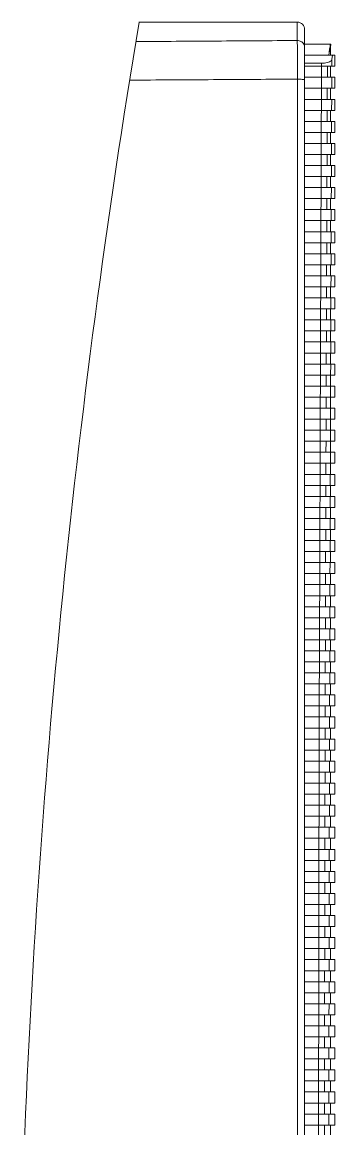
# Model space of a CAD drawing. Header units: metres. Extents: x 1628 to 1845, y 824 to 931.
# Drawn here: x 1708.7242 to 1708.7667, y 879.9746 to 880.1252 of the extents above; entities that cross this region are included whole.
import ezdxf

# ---------------------------------------------------------------- set-up
doc = ezdxf.new("R2010")
doc.units = ezdxf.units.M
doc.header["$LTSCALE"] = 0.15
doc.layers.add('hidrosanitário', color=26, linetype='Continuous', lineweight=0)

msp = doc.modelspace()

# ---------------------------------------------------------------- linework, layer by layer
at = {"layer": 'hidrosanitário', "linetype": 'Continuous'}
for p, q in [((1708.761584576429, 880.1251504726573), (1708.740066821905, 880.1251504726573)), ((1708.761584576429, 880.1251504726573), (1708.761584576429, 880.1226516553442)), ((1708.762584576429, 880.1241504724802), (1708.762584576429, 879.925150472662)), ((1708.762584576429, 880.1221504726572), (1708.766084809693, 880.1221504726572)), ((1708.766084816783, 880.1206504726573), (1708.766084816783, 880.1221504726572)), ((1708.762584576429, 880.1206504726573), (1708.766684816587, 880.1206504726573)), ((1708.766272797327, 880.1191504726575), (1708.76627641048, 880.1200637874207)), ((1708.76627641048, 880.120063787423), (1708.766363644767, 880.1206504726573)), ((1708.76668481647, 880.1191504726575), (1708.76668481647, 880.1206504726573)), ((1708.764875873973, 880.1195620979578), (1708.762584576429, 880.1195620979564)), ((1708.762584576429, 880.1191504726575), (1708.766684812004, 880.1191504726575)), ((1708.764776210932, 880.0936504728292), (1708.76487437695, 880.1191361903121)), ((1708.764874254462, 880.119150472659), (1708.764875873949, 880.1195620979655)), ((1708.765673600566, 880.1191504726575), (1708.765667685065, 880.1176504726574)), ((1708.766084816783, 880.1176504726574), (1708.766084816783, 880.1191504726575)), ((1708.761602028835, 880.1173972838541), (1708.761602028835, 879.947081913161)), ((1708.762584576429, 880.1176504726574), (1708.766684811832, 880.1176504726574)), ((1708.766260952975, 880.1161504726573), (1708.766266870274, 880.1176504726574)), ((1708.76668481647, 880.1161504726573), (1708.76668481647, 880.1176504726574)), ((1708.762584576429, 880.1161504726573), (1708.76668481166, 880.1161504726573)), ((1708.765661779299, 880.1161504726573), (1708.765655884354, 880.1146504726574)), ((1708.766084816783, 880.1146504726574), (1708.766084816783, 880.1161504726573)), ((1708.762584576429, 880.1146504726574), (1708.766684811478, 880.1146504726574)), ((1708.766249151982, 880.1131504726576), (1708.766255046518, 880.1146504726574)), ((1708.76668481647, 880.1131504726576), (1708.76668481647, 880.1146504726574)), ((1708.762584576429, 880.1131504726576), (1708.766684811297, 880.1131504726576)), ((1708.765650001306, 880.1131504726576), (1708.765644131222, 880.1116504726575)), ((1708.766084816783, 880.1116504726575), (1708.766084816783, 880.1131504726576)), ((1708.762584576429, 880.1116504726575), (1708.766684811106, 880.1116504726575)), ((1708.766237402937, 880.1101504726574), (1708.766243270435, 880.1116504726575)), ((1708.76668481647, 880.1101504726574), (1708.76668481647, 880.1116504726575)), ((1708.762584576429, 880.1101504726574), (1708.766684810915, 880.1101504726574)), ((1708.76563827516, 880.1101504726574), (1708.765632434167, 880.1086504726576)), ((1708.766084816783, 880.1086504726576), (1708.766084816783, 880.1101504726574)), ((1708.762584576429, 880.1086504726576), (1708.766684810715, 880.1086504726576)), ((1708.766225714277, 880.1071504726577), (1708.766231550538, 880.1086504726576)), ((1708.76668481647, 880.1071504726577), (1708.76668481647, 880.1086504726576)), ((1708.762584576429, 880.1071504726577), (1708.766684810515, 880.1071504726577)), ((1708.765626609281, 880.1071504726577), (1708.765620801529, 880.1056504726577)), ((1708.766084816783, 880.1056504726577), (1708.766084816783, 880.1071504726577)), ((1708.762584576429, 880.1056504726577), (1708.766684810305, 880.1056504726577)), ((1708.766214094281, 880.1041504726576), (1708.766219895184, 880.1056504726577)), ((1708.76668481647, 880.1041504726576), (1708.76668481647, 880.1056504726577)), ((1708.762584576429, 880.1041504726576), (1708.766684810096, 880.1041504726576)), ((1708.765615011931, 880.1041504726576), (1708.765609241497, 880.1026504726577)), ((1708.766084816783, 880.1026504726577), (1708.766084816783, 880.1041504726576)), ((1708.762584576429, 880.1026504726577), (1708.766684809876, 880.1026504726577)), ((1708.766202551076, 880.1011504726579), (1708.766208312578, 880.1026504726577)), ((1708.76668481647, 880.1011504726579), (1708.76668481647, 880.1026504726577)), ((1708.762584576429, 880.1011504726579), (1708.766684809657, 880.1011504726579)), ((1708.765603491223, 880.1011504726579), (1708.765597762102, 880.0996504726578)), ((1708.766084816783, 880.0996504726578), (1708.766084816783, 880.1011504726579)), ((1708.762584576429, 880.0996504726578), (1708.766684809428, 880.0996504726578)), ((1708.766191092633, 880.0981504726577), (1708.766196810767, 880.0996504726578)), ((1708.76668481647, 880.0981504726577), (1708.76668481647, 880.0996504726578)), ((1708.762584576429, 880.0981504726577), (1708.7666848092, 880.0981504726577)), ((1708.765592055111, 880.0981504726577), (1708.765586371223, 880.0966504726579)), ((1708.766084816783, 880.0966504726579), (1708.766084816783, 880.0981504726577)), ((1708.762584576429, 880.0966504726579), (1708.766684808962, 880.0966504726579)), ((1708.766179726768, 880.095150472658), (1708.766185397646, 880.0966504726579)), ((1708.76668481647, 880.095150472658), (1708.76668481647, 880.0966504726579)), ((1708.762584576429, 880.095150472658), (1708.766684808725, 880.095150472658)), ((1708.765580711397, 880.095150472658), (1708.765575076585, 880.0936504726579)), ((1708.766084816783, 880.0936504726579), (1708.766084816783, 880.095150472658)), ((1708.762584576429, 880.0936504726579), (1708.766684808478, 880.0936504726579)), ((1708.764685300284, 880.0681504726819), (1708.764776066168, 880.0936504727459)), ((1708.766168461145, 880.0921504726579), (1708.766174080954, 880.0936504726579)), ((1708.76668481647, 880.0921504726579), (1708.76668481647, 880.0936504726579)), ((1708.762584576429, 880.0921504726579), (1708.766684808232, 880.0921504726579)), ((1708.765569467729, 880.0921504726579), (1708.76556388576, 880.090650472658)), ((1708.766084816783, 880.090650472658), (1708.766084816783, 880.0921504726579)), ((1708.762584576429, 880.090650472658), (1708.766684807976, 880.090650472658)), ((1708.766157303271, 880.0891504726582), (1708.766162868276, 880.090650472658)), ((1708.76668481647, 880.0891504726582), (1708.76668481647, 880.090650472658)), ((1708.762584576429, 880.0891504726582), (1708.766684807722, 880.0891504726582)), ((1708.7655583316, 880.0891504726582), (1708.765552806163, 880.0876504726581)), ((1708.766084816783, 880.0876504726581), (1708.766084816783, 880.0891504726582)), ((1708.762584576429, 880.0876504726581), (1708.766684807458, 880.0876504726581)), ((1708.766146260503, 880.086150472658), (1708.766151767045, 880.0876504726581)), ((1708.76668481647, 880.086150472658), (1708.76668481647, 880.0876504726581)), ((1708.762584576429, 880.086150472658), (1708.766684807196, 880.086150472658)), ((1708.765547310352, 880.086150472658), (1708.76554184506, 880.0846504726582)), ((1708.766084816783, 880.0846504726582), (1708.766084816783, 880.086150472658)), ((1708.762584576429, 880.0846504726582), (1708.766684806923, 880.0846504726582)), ((1708.76613534004, 880.0831504726583), (1708.766140784539, 880.0846504726582)), ((1708.76668481647, 880.0831504726583), (1708.76668481647, 880.0846504726582)), ((1708.762584576429, 880.0831504726583), (1708.766684806653, 880.0831504726583)), ((1708.765536411171, 880.0831504726583), (1708.76553100956, 880.0816504726582)), ((1708.766084816783, 880.0816504726582), (1708.766084816783, 880.0831504726583)), ((1708.762584576429, 880.0816504726582), (1708.766684806373, 880.0816504726582)), ((1708.766124548931, 880.0801504726581), (1708.766129927882, 880.0816504726582)), ((1708.76668481647, 880.0801504726581), (1708.76668481647, 880.0816504726582)), ((1708.762584576429, 880.0801504726581), (1708.766684806097, 880.0801504726581)), ((1708.765525641092, 880.0801504726581), (1708.765520306621, 880.0786504726583)), ((1708.766084816783, 880.0786504726583), (1708.766084816783, 880.0801504726581)), ((1708.762584576429, 880.0786504726583), (1708.76668480581, 880.0786504726583)), ((1708.76611389407, 880.0771504726584), (1708.766119204045, 880.0786504726583)), ((1708.76668481647, 880.0771504726584), (1708.76668481647, 880.0786504726583)), ((1708.762584576429, 880.0771504726584), (1708.766684805527, 880.0771504726584)), ((1708.765515006995, 880.0771504726584), (1708.765509743048, 880.0756504726584)), ((1708.766084816783, 880.0756504726584), (1708.766084816783, 880.0771504726584)), ((1708.762584576429, 880.0756504726584), (1708.766684805234, 880.0756504726584)), ((1708.766103382198, 880.0741504726583), (1708.766108619845, 880.0756504726584)), ((1708.76668481647, 880.0741504726583), (1708.76668481647, 880.0756504726584)), ((1708.762584576429, 880.0741504726583), (1708.766684804945, 880.0741504726583)), ((1708.765504515607, 880.0741504726583), (1708.765499325491, 880.0726504726584)), ((1708.766084816783, 880.0726504726584), (1708.766084816783, 880.0741504726583)), ((1708.762584576429, 880.0726504726584), (1708.766684804646, 880.0726504726584)), ((1708.766093019903, 880.0711504726586), (1708.766098181948, 880.0726504726584)), ((1708.76668481647, 880.0711504726586), (1708.76668481647, 880.0726504726584)), ((1708.762584576429, 880.0711504726586), (1708.766684804353, 880.0711504726586)), ((1708.765494173505, 880.0711504726586), (1708.765489060449, 880.0696504726585)), ((1708.766084816783, 880.0696504726585), (1708.766084816783, 880.0711504726586)), ((1708.762584576429, 880.0696504726585), (1708.766684804049, 880.0696504726585)), ((1708.76608281362, 880.0681504726584), (1708.766087896864, 880.0696504726585)), ((1708.76668481647, 880.0681504726584), (1708.76668481647, 880.0696504726585)), ((1708.762584576429, 880.0681504726584), (1708.766684803751, 880.0681504726584)), ((1708.764632607933, 880.0516504726291), (1708.764685408012, 880.0681504727035)), ((1708.765483987111, 880.0681504726584), (1708.76547895427, 880.0666504726586)), ((1708.766084816783, 880.0666504726586), (1708.766084816783, 880.0681504726584)), ((1708.762584576429, 880.0666504726586), (1708.766684803444, 880.0666504726586)), ((1708.76607276963, 880.0651504726587), (1708.766077770952, 880.0666504726586)), ((1708.76668481647, 880.0651504726587), (1708.76668481647, 880.0666504726586)), ((1708.762584576429, 880.0651504726587), (1708.766684803143, 880.0651504726587)), ((1708.765473962694, 880.0651504726587), (1708.765469013145, 880.0636504726587)), ((1708.766084816783, 880.0636504726587), (1708.766084816783, 880.0651504726587)), ((1708.762584576429, 880.0636504726587), (1708.766684802833, 880.0636504726587)), ((1708.766062894064, 880.0621504726586), (1708.766067810417, 880.0636504726587)), ((1708.76668481647, 880.0621504726586), (1708.76668481647, 880.0636504726587)), ((1708.762584576429, 880.0621504726586), (1708.766684802529, 880.0621504726586)), ((1708.765464106372, 880.0621504726586), (1708.765459243117, 880.0606504726587)), ((1708.766084816783, 880.0606504726587), (1708.766084816783, 880.0621504726586)), ((1708.762584576429, 880.0606504726587), (1708.766684802217, 880.0606504726587)), ((1708.766053192898, 880.0591504726589), (1708.766058021313, 880.0606504726587)), ((1708.76668481647, 880.0591504726589), (1708.76668481647, 880.0606504726587)), ((1708.762584576429, 880.0591504726589), (1708.766684801913, 880.0591504726589)), ((1708.76545442411, 880.0591504726589), (1708.765449650074, 880.0576504726588)), ((1708.766084816783, 880.0576504726588), (1708.766084816783, 880.0591504726589)), ((1708.762584576429, 880.0576504726588), (1708.7666848016, 880.0576504726588)), ((1708.766043671956, 880.0561504726587), (1708.766048409541, 880.0576504726588)), ((1708.76668481647, 880.0561504726587), (1708.76668481647, 880.0576504726588)), ((1708.762584576429, 880.0561504726587), (1708.766684801294, 880.0561504726587)), ((1708.765444921721, 880.0561504726587), (1708.765440239754, 880.0546504726589)), ((1708.766084816783, 880.0546504726589), (1708.766084816783, 880.0561504726587)), ((1708.762584576429, 880.0546504726589), (1708.76668480098, 880.0546504726589)), ((1708.76603433691, 880.053150472659), (1708.766038980848, 880.0546504726589)), ((1708.76668481647, 880.053150472659), (1708.76668481647, 880.0546504726589)), ((1708.762584576429, 880.053150472659), (1708.766684800674, 880.053150472659)), ((1708.765435604866, 880.053150472659), (1708.765431017741, 880.0516504726589)), ((1708.766084816783, 880.0516504726589), (1708.766084816783, 880.053150472659)), ((1708.762584576429, 880.0516504726589), (1708.76668480036, 880.0516504726589)), ((1708.764573953689, 880.0306504726303), (1708.764632523736, 880.0516504726432)), ((1708.766025193281, 880.0501504726589), (1708.76602974083, 880.0516504726589)), ((1708.76668481647, 880.0501504726589), (1708.76668481647, 880.0516504726589)), ((1708.762584576429, 880.0501504726589), (1708.766684800054, 880.0501504726589)), ((1708.765426479054, 880.0501504726589), (1708.765421989468, 880.048650472659)), ((1708.766084816783, 880.048650472659), (1708.766084816783, 880.0501504726589)), ((1708.762584576429, 880.048650472659), (1708.76668479974, 880.048650472659)), ((1708.766016246434, 880.0471504726592), (1708.76602069493, 880.048650472659)), ((1708.76668481647, 880.0471504726592), (1708.76668481647, 880.048650472659)), ((1708.762584576429, 880.0471504726592), (1708.766684799435, 880.0471504726592)), ((1708.765417549641, 880.0471504726592), (1708.765413160217, 880.0456504726591)), ((1708.766084816783, 880.0456504726591), (1708.766084816783, 880.0471504726592)), ((1708.762584576429, 880.0456504726591), (1708.766684799121, 880.0456504726591)), ((1708.766007501585, 880.044150472659), (1708.76601184844, 880.0456504726591)), ((1708.76668481647, 880.044150472659), (1708.76668481647, 880.0456504726591)), ((1708.762584576429, 880.044150472659), (1708.766684798816, 880.044150472659)), ((1708.765408821833, 880.044150472659), (1708.765404535115, 880.0426504726591)), ((1708.766084816783, 880.0426504726591), (1708.766084816783, 880.044150472659)), ((1708.762584576429, 880.0426504726591), (1708.766684798504, 880.0426504726591)), ((1708.765998963798, 880.0411504726593), (1708.766003206499, 880.0426504726591)), ((1708.76668481647, 880.0411504726593), (1708.76668481647, 880.0426504726591)), ((1708.762584576429, 880.0411504726593), (1708.7666847982, 880.0411504726593)), ((1708.765400300683, 880.0411504726593), (1708.765396119142, 880.0396504726592)), ((1708.766084816783, 880.0396504726592), (1708.766084816783, 880.0411504726593)), ((1708.762584576429, 880.0396504726592), (1708.766684797889, 880.0396504726592)), ((1708.765990637984, 880.0381504726591), (1708.765994774094, 880.0396504726592)), ((1708.76668481647, 880.0381504726591), (1708.76668481647, 880.0396504726592)), ((1708.762584576429, 880.0381504726591), (1708.766684797587, 880.0381504726591)), ((1708.765391991092, 880.0381504726591), (1708.765387917122, 880.0366504726593)), ((1708.766084816783, 880.0366504726593), (1708.766084816783, 880.0381504726591)), ((1708.762584576429, 880.0366504726593), (1708.766684797278, 880.0366504726593)), ((1708.765982528903, 880.0351504726594), (1708.765986556061, 880.0366504726593)), ((1708.76668481647, 880.0351504726594), (1708.76668481647, 880.0366504726593)), ((1708.762584576429, 880.0351504726594), (1708.766684796979, 880.0351504726594)), ((1708.765383897811, 880.0351504726594), (1708.76537993373, 880.0336504726594)), ((1708.766084816783, 880.0336504726594), (1708.766084816783, 880.0351504726594)), ((1708.762584576429, 880.0336504726594), (1708.766684796673, 880.0336504726594)), ((1708.765974641161, 880.0321504726593), (1708.765978557083, 880.0336504726594)), ((1708.76668481647, 880.0321504726593), (1708.76668481647, 880.0336504726594)), ((1708.762584576429, 880.0321504726593), (1708.766684796376, 880.0321504726593)), ((1708.76537602544, 880.0321504726593), (1708.76537217349, 880.0306504726594)), ((1708.766084816783, 880.0306504726594), (1708.766084816783, 880.0321504726593)), ((1708.762584576429, 880.0306504726594), (1708.766684796073, 880.0306504726594)), ((1708.764469284165, 879.9676504726841), (1708.76457389709, 880.0306504726431)), ((1708.765966979216, 880.0291504726596), (1708.765970781692, 880.0306504726594)), ((1708.76668481647, 880.0291504726596), (1708.76668481647, 880.0306504726594)), ((1708.762584576429, 880.0291504726596), (1708.76668479578, 880.0291504726596)), ((1708.765368378424, 880.0291504726596), (1708.765364640773, 880.0276504726595)), ((1708.766084816783, 880.0276504726595), (1708.766084816783, 880.0291504726596)), ((1708.762584576429, 880.0276504726595), (1708.76668479548, 880.0276504726595)), ((1708.76595954737, 880.0261504726594), (1708.765963234267, 880.0276504726595)), ((1708.76668481647, 880.0261504726594), (1708.76668481647, 880.0276504726595)), ((1708.762584576429, 880.0261504726594), (1708.766684795191, 880.0261504726594)), ((1708.76536096106, 880.0261504726594), (1708.765357339798, 880.0246504726596)), ((1708.766084816783, 880.0246504726596), (1708.766084816783, 880.0261504726594)), ((1708.762584576429, 880.0246504726596), (1708.766684794896, 880.0246504726596)), ((1708.765952349778, 880.0231504726597), (1708.765955919039, 880.0246504726596)), ((1708.76668481647, 880.0231504726597), (1708.76668481647, 880.0246504726596)), ((1708.762584576429, 880.0231504726597), (1708.766684794612, 880.0231504726597)), ((1708.765353777492, 880.0231504726597), (1708.765350274636, 880.0216504726596)), ((1708.766084816783, 880.0216504726596), (1708.766084816783, 880.0231504726597)), ((1708.762584576429, 880.0216504726596), (1708.766684794321, 880.0216504726596)), ((1708.76594539044, 880.0201504726596), (1708.765948840083, 880.0216504726596)), ((1708.76668481647, 880.0201504726596), (1708.76668481647, 880.0216504726596)), ((1708.762584576429, 880.0201504726596), (1708.766684794043, 880.0201504726596)), ((1708.765346831714, 880.0201504726596), (1708.765343449204, 880.0186504726597)), ((1708.766084816783, 880.0186504726597), (1708.766084816783, 880.0201504726596)), ((1708.762584576429, 880.0186504726597), (1708.766684793758, 880.0186504726597)), ((1708.765938673206, 880.0171504726599), (1708.765942001325, 880.0186504726597)), ((1708.76668481647, 880.0171504726599), (1708.76668481647, 880.0186504726597)), ((1708.762584576429, 880.0171504726599), (1708.766684793486, 880.0171504726599)), ((1708.765340127569, 880.0171504726599), (1708.765336867268, 880.0156504726598)), ((1708.766084816783, 880.0156504726598), (1708.766084816783, 880.0171504726599)), ((1708.762584576429, 880.0156504726598), (1708.766684793208, 880.0156504726598)), ((1708.765932201775, 880.0141504726597), (1708.76593540654, 880.0156504726598)), ((1708.76668481647, 880.0141504726597), (1708.76668481647, 880.0156504726598)), ((1708.762584576429, 880.0141504726597), (1708.766684792942, 880.0141504726597)), ((1708.765333668748, 880.0141504726597), (1708.765330532445, 880.0126504726599)), ((1708.766084816783, 880.0126504726599), (1708.766084816783, 880.0141504726597)), ((1708.762584576429, 880.0126504726599), (1708.766684792671, 880.0126504726599)), ((1708.765925979693, 880.01115047266), (1708.76592905935, 880.0126504726599)), ((1708.76668481647, 880.01115047266), (1708.76668481647, 880.0126504726599)), ((1708.762584576429, 880.01115047266), (1708.766684792413, 880.01115047266)), ((1708.76532745879, 880.01115047266), (1708.7653244482, 880.0096504726599)), ((1708.766084816783, 880.0096504726599), (1708.766084816783, 880.01115047266)), ((1708.762584576429, 880.0096504726599), (1708.76668479215, 880.0096504726599)), ((1708.765920010357, 880.0081504726598), (1708.765922963226, 880.0096504726599)), ((1708.76668481647, 880.0081504726598), (1708.76668481647, 880.0096504726599)), ((1708.762584576429, 880.0081504726598), (1708.7666847919, 880.0081504726598)), ((1708.765321501085, 880.0081504726598), (1708.765318617845, 880.00665047266)), ((1708.766084816783, 880.00665047266), (1708.766084816783, 880.0081504726598)), ((1708.762584576429, 880.00665047266), (1708.766684791646, 880.00665047266)), ((1708.765914297011, 880.0051504726601), (1708.765917121488, 880.00665047266)), ((1708.76668481647, 880.0051504726601), (1708.76668481647, 880.00665047266)), ((1708.762584576429, 880.0051504726601), (1708.766684791406, 880.0051504726601)), ((1708.765315798871, 880.0051504726601), (1708.765313044544, 880.0036504726601)), ((1708.766084816783, 880.0036504726601), (1708.766084816783, 880.0051504726601)), ((1708.762584576429, 880.0036504726601), (1708.766684791161, 880.0036504726601)), ((1708.765908842747, 880.00215047266), (1708.765911537306, 880.0036504726601)), ((1708.76668481647, 880.00215047266), (1708.76668481647, 880.0036504726601)), ((1708.762584576429, 880.00215047266), (1708.766684790931, 880.00215047266)), ((1708.765310355235, 880.00215047266), (1708.765307731308, 880.0006504726601)), ((1708.766084816783, 880.0006504726601), (1708.766084816783, 880.00215047266)), ((1708.762584576429, 880.0006504726601), (1708.766684790696, 880.0006504726601)), ((1708.76590365051, 879.9991504726603), (1708.765906213698, 880.0006504726601)), ((1708.76668481647, 879.9991504726603), (1708.76668481647, 880.0006504726601)), ((1708.762584576429, 879.9991504726603), (1708.766684790477, 879.9991504726603)), ((1708.765305173115, 879.9991504726603), (1708.765302680999, 879.9976504726602)), ((1708.766084816783, 879.9976504726602), (1708.766084816783, 879.9991504726603)), ((1708.762584576429, 879.9976504726602), (1708.766684790253, 879.9976504726602)), ((1708.765898723089, 879.9961504726601), (1708.765901153529, 879.9976504726602)), ((1708.76668481647, 879.9961504726601), (1708.76668481647, 879.9976504726602)), ((1708.762584576429, 879.9961504726601), (1708.766684790044, 879.9961504726601)), ((1708.765300255295, 879.9961504726601), (1708.765297896327, 879.9946504726603)), ((1708.766084816783, 879.9946504726603), (1708.766084816783, 879.9961504726601)), ((1708.762584576429, 879.9946504726603), (1708.76668478983, 879.9946504726603)), ((1708.765894063125, 879.9931504726604), (1708.765896359516, 879.9946504726603)), ((1708.76668481647, 879.9931504726604), (1708.76668481647, 879.9946504726603)), ((1708.762584576429, 879.9931504726604), (1708.766684789631, 879.9931504726604)), ((1708.765295604411, 879.9931504726604), (1708.765293379852, 879.9916504726604)), ((1708.766084816783, 879.9916504726604), (1708.766084816783, 879.9931504726604)), ((1708.762584576429, 879.9916504726604), (1708.766684789429, 879.9916504726604)), ((1708.765889673107, 879.9901504726603), (1708.765891834223, 879.9916504726604)), ((1708.76668481647, 879.9901504726603), (1708.76668481647, 879.9916504726604)), ((1708.762584576429, 879.9901504726603), (1708.766684789241, 879.9901504726603)), ((1708.765291222946, 879.9901504726603), (1708.765289133981, 879.9886504726604)), ((1708.766084816783, 879.9886504726604), (1708.766084816783, 879.9901504726603)), ((1708.762584576429, 879.9886504726604), (1708.766684789048, 879.9886504726604)), ((1708.765885555372, 879.9871504726606), (1708.765887580063, 879.9886504726604)), ((1708.76668481647, 879.9871504726606), (1708.76668481647, 879.9886504726604)), ((1708.762584576429, 879.9871504726606), (1708.766684788871, 879.9871504726606)), ((1708.765287113235, 879.9871504726606), (1708.765285160974, 879.9856504726605)), ((1708.766084816783, 879.9856504726605), (1708.766084816783, 879.9871504726606)), ((1708.762584576429, 879.9856504726605), (1708.76668478869, 879.9856504726605)), ((1708.765881712108, 879.9841504726604), (1708.7658835993, 879.9856504726605)), ((1708.76668481647, 879.9841504726604), (1708.76668481647, 879.9856504726605)), ((1708.762584576429, 879.9841504726604), (1708.766684788523, 879.9841504726604)), ((1708.765283277459, 879.9841504726604), (1708.765281462938, 879.9826504726606)), ((1708.766084816783, 879.9826504726606), (1708.766084816783, 879.9841504726604)), ((1708.762584576429, 879.9826504726606), (1708.766684788353, 879.9826504726606)), ((1708.76587814535, 879.9811504726607), (1708.765879894044, 879.9826504726606)), ((1708.76668481647, 879.9811504726607), (1708.76668481647, 879.9826504726606)), ((1708.762584576429, 879.9811504726607), (1708.766684788198, 879.9811504726607)), ((1708.765279717652, 879.9811504726607), (1708.76527804183, 879.9796504726606)), ((1708.766084816783, 879.9796504726606), (1708.766084816783, 879.9811504726607)), ((1708.762584576429, 879.9796504726606), (1708.766684788038, 879.9796504726606)), ((1708.765874856985, 879.9781504726606), (1708.765876466257, 879.9796504726606)), ((1708.76668481647, 879.9781504726606), (1708.76668481647, 879.9796504726606)), ((1708.762584576429, 879.9781504726606), (1708.766684787894, 879.9781504726606)), ((1708.765276435694, 879.9781504726606), (1708.765274899455, 879.9766504726607)), ((1708.766084816783, 879.9766504726607), (1708.766084816783, 879.9781504726606)), ((1708.762584576429, 879.9766504726607), (1708.766684787746, 879.9766504726607)), ((1708.765871848746, 879.9751504726609), (1708.765873317747, 879.9766504726607)), ((1708.76668481647, 879.9751504726609), (1708.76668481647, 879.9766504726607)), ((1708.762584576429, 879.9751504726609), (1708.766684787613, 879.9751504726609)), ((1708.765273433316, 879.9751504726609), (1708.765272037469, 879.9736504726608)), ((1708.766084816783, 879.9736504726608), (1708.766084816783, 879.9751504726609))]:
    msp.add_line(p, q, dxfattribs=at)
for centre, radius, start, end in [((1709.943955788791, 879.925150472662), 1.220371212092342, 170.5675585957965, 178.1747356127507), ((1708.761584576429, 880.1241504726571), 0.0009999999999763531, 359.9999898580508, 90)]:
    msp.add_arc(centre, radius, start, end, dxfattribs=at)
for points, knots in [([(1708.7396477864, 880.1225032819642), (1708.7433008615, 880.1225283856451), (1708.75061312219, 880.1225782380151), (1708.757925388224, 880.1226273003762), (1708.761584576429, 880.1226516553442)], [0, 0, 0, 0, 5.479742030300685, 10.96864591296953, 10.96864591296953, 10.96864591296953, 10.96864591296953]), ([(1708.762584576429, 880.1217011368752), (1708.762584576429, 880.1218657220628), (1708.762487903447, 880.1222051457945), (1708.762103149876, 880.1225650841292), (1708.761756571499, 880.1226516553501), (1708.761584576429, 880.1226516553578)], [0, 0, 0, 0, 0.2468777811810265, 0.4993762624467178, 0.757368866869603, 0.757368866869603, 0.757368866869603, 0.757368866869603]), ([(1708.761584576429, 880.1226516553444), (1708.761586580252, 880.1224535483681), (1708.761589752078, 880.1219631226055), (1708.761593695177, 880.1211020279037), (1708.761597190287, 880.1200109612772), (1708.761600098311, 880.1187499290178), (1708.761601474458, 880.1178595644589), (1708.761602028835, 880.1173972838541)], [0, 0, 0, 0, 0.2971756654786628, 0.7356511654030462, 1.291656325338834, 1.93378316710364, 2.627204572754229, 2.627204572754229, 2.627204572754229, 2.627204572754229]), ([(1708.765856470095, 880.1206504726573), (1708.765912695116, 880.1210256481132), (1708.765959481924, 880.1213378304282), (1708.766116180255, 880.122353834944), (1708.765965407044, 880.1213761803918), (1708.765920217866, 880.1210757786054), (1708.765867731032, 880.1207256096419)], [0, 0, 0, 0, 0.5690476435366126, 0.7586409723220076, 0.948172820530379, 1.479293931041967, 1.479293931041967, 1.479293931041967, 1.479293931041967]), ([(1708.765955350548, 880.1213068001551), (1708.765979124394, 880.121463123306), (1708.765931121156, 880.1216673383573), (1708.766211199681, 880.1221486842154), (1708.766084816782, 880.1221504726528)], [0, 0, 0, 0, 0.2371808959592601, 0.4267742253528698, 0.4267742253528698, 0.4267742253528698, 0.4267742253528698]), ([(1708.764875873973, 880.1195620979578), (1708.765011305054, 880.1195620979414), (1708.765275615869, 880.1195772090676), (1708.765644738195, 880.119642848943), (1708.765952940867, 880.1197481562536), (1708.766175265897, 880.1198759233292), (1708.76626757434, 880.1200039852439), (1708.76627641048, 880.120063787423)], [0, 0, 0, 0, 0.2031466224746408, 0.396061012375773, 0.5609429167063122, 0.6886415986359418, 0.7793187759842095, 0.7793187759842095, 0.7793187759842095, 0.7793187759842095]), ([(1708.738800404759, 880.1172608479732), (1708.742597373206, 880.1172839451091), (1708.750197912325, 880.1173298004557), (1708.757798455957, 880.1173749015146), (1708.761602028835, 880.1173972838541)], [0, 0, 0, 0, 5.695558044287905, 11.40101614276672, 11.40101614276672, 11.40101614276672, 11.40101614276672]), ([(1708.762584576429, 880.1173224086618), (1708.762584576429, 880.1173678153513), (1708.762327788703, 880.1173453888631), (1708.762078463652, 880.117405748051), (1708.761766262453, 880.1173970691701), (1708.761602028835, 880.1173972838541)], [0, 0, 0, 0, 0.06811003388931008, 0.2480688086853656, 0.4944194452972918, 0.4944194452972918, 0.4944194452972918, 0.4944194452972918])]:
    msp.add_open_spline(points, degree=3, knots=knots, dxfattribs=at)

doc.saveas('drawing.dxf')
